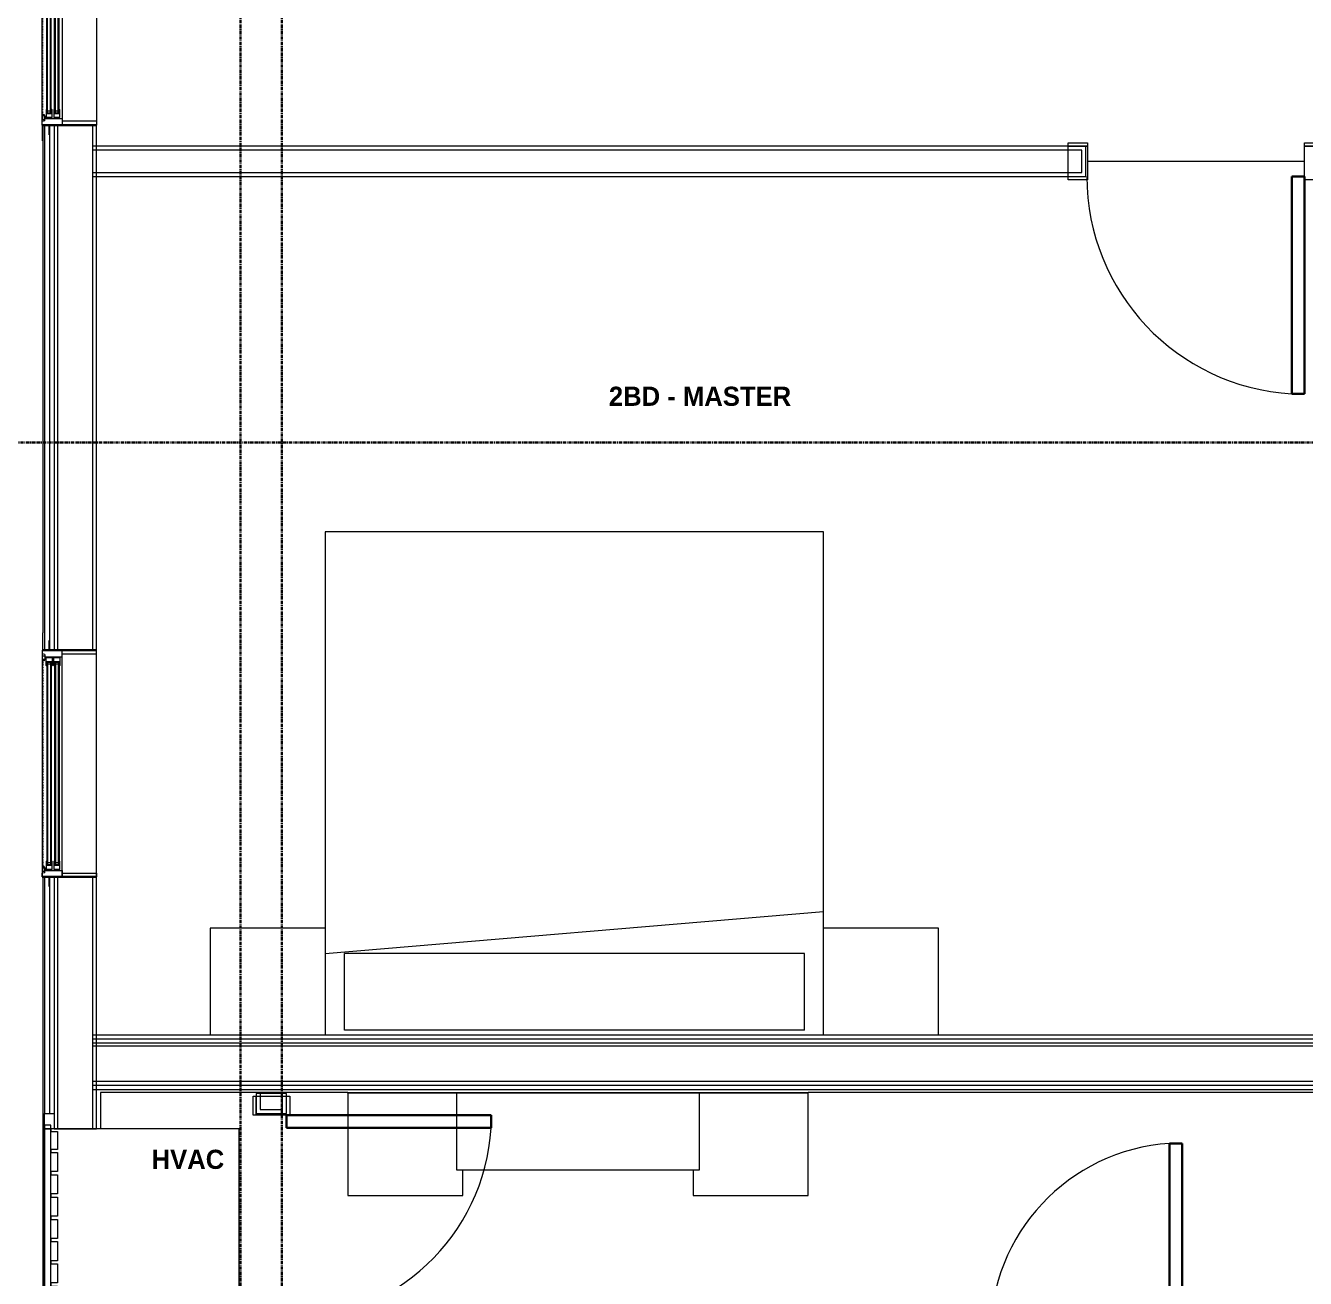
# Model space of a CAD drawing. Header units: inches. Extents: x -4093 to -1777, y 9773 to 12264.
# Drawn here: x -3862.9 to -3662.7, y 11716.4 to 11912.4 of the extents above; entities that cross this region are included whole.
import ezdxf

# ---------------------------------------------------------------- set-up
doc = ezdxf.new("R2010")
doc.units = ezdxf.units.IN
doc.header["$MEASUREMENT"] = 0
doc.linetypes.add('Dash', pattern=[0.25, 0.125, -0.125])
doc.linetypes.add('Grid Line 1_2_', pattern=[0.875, 0.5, -0.125, 0.125, -0.125])
for name, color, linetype, lineweight in [('0-1', 7, 'Continuous', 5), ('0-2', 7, 'Continuous', 9), ('A-AREA-IDEN', 2, 'Continuous', 9), ('A-DETL-GENF', 92, 'Continuous', 18), ('A-DETL-GENF-HDLN', 1, 'Dash', 9), ('A-DOOR-1', 7, 'Continuous', 9), ('A-DOOR-2', 10, 'Continuous', 30), ('A-FLOR-1', 7, 'Continuous', 9), ('A-GENM', 5, 'Continuous', 9), ('A-GLAZ', 151, 'Continuous', 18), ('A-GLAZ-1', 151, 'Continuous', 9), ('A-GLAZ-2', 151, 'Continuous', 30), ('A-WALL', 113, 'Continuous', 18), ('A-WALL-1', 7, 'Continuous', 9), ('A-WALL-2', 250, 'Continuous', 18), ('A-WALL-3', 113, 'Continuous', 9), ('I-FURN-1', 7, 'Continuous', 9), ('I-WALL-1', 7, 'Continuous', 9), ('S-GRID-1', 1, 'Grid Line 1_2_', 30)]:
    doc.layers.add(name, color=color, linetype=linetype, lineweight=lineweight)
doc.styles.add('Century Gothic_B', font='GOTHICB.TTF', dxfattribs={"height": 3})

# ---------------------------------------------------------------- blocks, each defined once
blk = doc.blocks.new('SWING - SINGLE - FLUSH - SWING - FLUSH - 2-10 x 6-8 - PRIVACY-4346068-BACKGROUND - 3RD FLOOR')
at = {"layer": 'A-DOOR-1'}
for p, q in [((-20, 2.37), (-20, 2.87)), ((-20, 2.87), (-17, 2.87)), ((-20, 2.37), (-17, 2.37)), ((-20, -2.88), (-20, 2.37)), ((-17, 2.37), (-20, 2.37)), ((-17, 2.87), (-17, 2.37)), ((-17, 2.37), (-17, -2.88)), ((17, 2.37), (17, 2.87)), ((17, 2.87), (20, 2.87)), ((17, 2.37), (20, 2.37)), ((17, -2.88), (17, 2.37)), ((20, 2.37), (17, 2.37)), ((20, 2.87), (20, 2.37)), ((20, 2.37), (20, -2.88)), ((-17, -2.88), (-20, -2.88)), ((20, -2.88), (17, -2.88))]:
    blk.add_line(p, q, dxfattribs=at)
blk.add_arc((17, -2.38), 34.07, 180, 266.6343, dxfattribs=at)
at = {"layer": 'A-DOOR-2'}
for p, q in [((15, -2.38), (15, -36.38)), ((17, -2.38), (15, -2.38)), ((17, -2.38), (17, -36.38)), ((17, -36.38), (15, -36.38))]:
    blk.add_line(p, q, dxfattribs=at)
blk = doc.blocks.new('Bed-Standard - King 78_ x 80_-V7-BACKGROUND - 3RD FLOOR')
at = {"layer": 'I-FURN-1'}
for p, q in [((-28.31, 36.95), (-28.31, -41.8)), ((-25.31, 36.2), (-25.31, 24.2)), ((-25.31, 36.2), (46.69, 36.2)), ((46.69, 36.2), (46.69, 24.2)), ((49.69, -41.8), (49.69, 36.95)), ((49.69, 24.2), (-28.31, 17.63)), ((-25.31, 24.2), (46.69, 24.2)), ((-28.31, -41.8), (49.69, -41.8))]:
    blk.add_line(p, q, dxfattribs=at)
blk = doc.blocks.new('Entertainment_Center_14771 - Entertainment_Center_14771-1352616-BACKGROUND - 3RD FLOOR')
at = {"layer": 'I-FURN-1'}
for p, q in [((-36, 6.12), (-19, 6.12)), ((-36, 6), (-36, 6.12)), ((-19, 6.12), (19, 6.12)), ((-19, 6), (-19, 6.12)), ((19, 6.12), (36, 6.12)), ((19, 6.12), (19, 6)), ((36, 6), (36, 6.12)), ((-19, 6), (-36, 6)), ((-19, 6), (-36, 6)), ((-36, 6), (-36, -10)), ((19, 6), (-19, 6)), ((19, 6), (-19, 6)), ((-19, 6), (-19, -6)), ((36, 6), (19, 6)), ((19, -6), (19, 6)), ((36, 6), (19, 6)), ((36, -10), (36, 6)), ((-19, -6), (19, -6)), ((-18, -10), (-18, -6)), ((18, -6), (18, -10)), ((-36, -10), (-18, -10)), ((-35.34, -10), (-35.34, -10.03)), ((-34.85, -10.03), (-34.85, -10)), ((-19.66, -10), (-19.66, -10.03)), ((-18.66, -10.03), (-18.66, -10)), ((18, -10), (36, -10)), ((18.66, -10), (18.66, -10.03)), ((19.66, -10.03), (19.66, -10)), ((34.85, -10), (34.85, -10.03)), ((35.34, -10.03), (35.34, -10)), ((-35.34, -10.03), (-34.85, -10.03)), ((-19.66, -10.03), (-18.66, -10.03)), ((18.66, -10.03), (19.66, -10.03)), ((34.85, -10.03), (35.34, -10.03))]:
    blk.add_line(p, q, dxfattribs=at)
blk = doc.blocks.new('Table-Night Stand - 18_ x 18_ x 24_-V19-BACKGROUND - 3RD FLOOR')
at = {"layer": 'I-FURN-1'}
for p, q in [((18.15, 0), (18.15, 16.75)), ((0.15, 0), (18.15, 0))]:
    blk.add_line(p, q, dxfattribs=at)
blk = doc.blocks.new('Table-Night Stand - 18_ x 18_ x 24_-V20-BACKGROUND - 3RD FLOOR')
at = {"layer": 'I-FURN-1'}
for p, q in [((0.15, 16.75), (0.15, 0)), ((0.15, 0), (18.15, 0))]:
    blk.add_line(p, q, dxfattribs=at)
blk = doc.blocks.new('SWING - SINGLE - FLUSH - SWING - FLUSH - 2-6 x 6-8 - PASSAGE-4346080-BACKGROUND - 3RD FLOOR')
at = {"layer": 'A-DOOR-1'}
for p, q in [((-15, 2.875), (-18, 2.875)), ((-18, 2.875), (-18, -2.375)), ((-15, -2.375), (-15, 2.875)), ((18, 2.875), (15, 2.875)), ((15, 2.875), (15, -2.375)), ((18, -2.375), (18, 2.875)), ((-18, -2.375), (-15, -2.375)), ((-15, -2.375), (-18, -2.375)), ((-18, -2.375), (-18, -2.875)), ((-18, -2.875), (-15, -2.875)), ((-15, -2.875), (-15, -2.375)), ((15, -2.375), (18, -2.375)), ((18, -2.375), (15, -2.375)), ((15, -2.375), (15, -2.875)), ((15, -2.875), (18, -2.875)), ((18, -2.875), (18, -2.375))]:
    blk.add_line(p, q, dxfattribs=at)
blk.add_arc((15, 2.375), 30.067, 93.81407, 180, dxfattribs=at)
at = {"layer": 'A-DOOR-2'}
for p, q in [((13, 2.375), (13, 32.375)), ((15, 32.375), (13, 32.375)), ((15, 2.375), (15, 32.375)), ((15, 2.375), (13, 2.375))]:
    blk.add_line(p, q, dxfattribs=at)
blk = doc.blocks.new('SWING - SINGLE - FLUSH - SWING - 32_ x 80_ - WITH ACOUSTICAL SEAL-4346081-BACKGROUND - 3RD FLOOR')
at = {"layer": 'A-DOOR-1'}
for p, q in [((-19, 2.37), (-19, 2.87)), ((-19, 2.87), (-16, 2.87)), ((-19, 2.37), (-16, 2.37)), ((-19, -2.88), (-19, 2.37)), ((-16, 2.37), (-19, 2.37)), ((-16, 2.87), (-16, 2.37)), ((-16, 2.37), (-16, -2.88)), ((16, 2.37), (16, 2.87)), ((16, 2.87), (19, 2.87)), ((16, 2.37), (19, 2.37)), ((16, -2.88), (16, 2.37)), ((19, 2.37), (16, 2.37)), ((19, 2.87), (19, 2.37)), ((19, 2.37), (19, -2.88)), ((-16, -2.88), (-19, -2.88)), ((19, -2.88), (16, -2.88))]:
    blk.add_line(p, q, dxfattribs=at)
blk.add_arc((16, -2.38), 32.07, 180, 266.4241, dxfattribs=at)
at = {"layer": 'A-DOOR-2'}
for p, q in [((14, -2.38), (14, -34.38)), ((16, -2.38), (14, -2.38)), ((16, -2.38), (16, -34.38)), ((16, -34.38), (14, -34.38))]:
    blk.add_line(p, q, dxfattribs=at)
blk = doc.blocks.new('CTR - 1st Phase - Unit Layouts_rvt-1-BACKGROUND - 3RD FLOOR')
at = {"layer": 'A-FLOR-1'}
for p, q in [((-3662.78, 11891.19), (-3696.78, 11891.19)), ((-3812.49, 11745.46), (-3851.23, 11745.46)), ((-3851.23, 11745.46), (-3851.23, 11739.78)), ((-3505.3, 11745.46), (-3740.49, 11745.46))]:
    blk.add_line(p, q, dxfattribs=at)
at = {"layer": 'A-WALL-1'}
for p, q in [((-3697.03, 11893.56), (-3852.47, 11893.56)), ((-3852.47, 11893.56), (-3852.47, 11888.81)), ((-3697.03, 11888.81), (-3697.03, 11893.56)), ((-3852.47, 11888.81), (-3697.03, 11888.81)), ((-3822.1, 11745.28), (-3826.85, 11745.28)), ((-3826.85, 11745.28), (-3826.85, 11742.15)), ((-3822.1, 11742.15), (-3822.1, 11745.28)), ((-3826.85, 11742.15), (-3822.1, 11742.15))]:
    blk.add_line(p, q, dxfattribs=at)
at = {"layer": 'A-WALL-2'}
for p, q in [((-3697.66, 11892.94), (-3852.47, 11892.94)), ((-3697.66, 11891.19), (-3697.66, 11892.94)), ((-3697.66, 11889.44), (-3697.66, 11891.19)), ((-3852.47, 11889.44), (-3697.66, 11889.44)), ((-3826.22, 11745.28), (-3826.22, 11742.78)), ((-3822.72, 11742.78), (-3822.72, 11745.28)), ((-3826.22, 11742.78), (-3824.47, 11742.78)), ((-3824.47, 11742.78), (-3822.72, 11742.78))]:
    blk.add_line(p, q, dxfattribs=at)
at = {"layer": '0-2'}
for name, p in [('SWING - SINGLE - FLUSH - SWING - FLUSH - 2-10 x 6-8 - PRIVACY-4346068-BACKGROUND - 3RD FLOOR', (-3679.78, 11891.19)), ('Entertainment_Center_14771 - Entertainment_Center_14771-1352616-BACKGROUND - 3RD FLOOR', (-3776.49, 11739.34)), ('SWING - SINGLE - FLUSH - SWING - FLUSH - 2-6 x 6-8 - PASSAGE-4346080-BACKGROUND - 3RD FLOOR', (-3696.92, 11705.11))]:
    blk.add_blockref(name, p, dxfattribs=at)
for name, p, rotation in [('Bed-Standard - King 78_ x 80_-V7-BACKGROUND - 3RD FLOOR', (-3766.36, 11791.39), 180), ('Table-Night Stand - 18_ x 18_ x 24_-V19-BACKGROUND - 3RD FLOOR', (-3815.9, 11771.19), 180), ('Table-Night Stand - 18_ x 18_ x 24_-V20-BACKGROUND - 3RD FLOOR', (-3719.9, 11771.19), 180), ('SWING - SINGLE - FLUSH - SWING - 32_ x 80_ - WITH ACOUSTICAL SEAL-4346081-BACKGROUND - 3RD FLOOR', (-3824.47, 11725.9), 90.000000000009)]:
    blk.add_blockref(name, p, dxfattribs=dict(at, rotation=rotation))
blk = doc.blocks.new('CTR - 1st Phase - Common Walls_rvt-1-BACKGROUND - 3RD FLOOR')
at = {"layer": 'A-WALL-2'}
for p, q in [((-3501.67, 11753.81), (-3852.47, 11753.81)), ((-3501.67, 11753.19), (-3852.47, 11753.19)), ((-3501.67, 11752.69), (-3852.47, 11752.69)), ((-3504.67, 11747.19), (-3852.47, 11747.19)), ((-3504.67, 11746.56), (-3852.47, 11746.56))]:
    blk.add_line(p, q, dxfattribs=at)
at = {"layer": 'I-WALL-1'}
for p, q in [((-3501.67, 11754.44), (-3852.47, 11754.44)), ((-3852.47, 11754.44), (-3852.47, 11745.94)), ((-3852.47, 11745.94), (-3505.3, 11745.94))]:
    blk.add_line(p, q, dxfattribs=at)
blk = doc.blocks.new('CTR - 1st Phase - Structure_rvt-1-BACKGROUND - 3RD FLOOR')
at = {"layer": 'S-GRID-1'}
for p, q in [((-3829.32, 9772.61), (-3829.32, 12247.5)), ((-3822.82, 9772.61), (-3822.82, 12247.5)), ((-1777.25, 11847.19), (-4076.95, 11847.19))]:
    blk.add_line(p, q, dxfattribs=at)
blk = doc.blocks.new('Window-Double_Hung-Marvin-Essential - 1-WIDE _TEMP LOWER_ ESDH3066-3454270-BACKGROUND - 3RD FLOOR')
at = {"layer": 'A-DETL-GENF'}
for p, q in [((-17.75, 4.28), (-17.16, 4.28)), ((-17.75, 4.28), (-17.75, 1.19)), ((-17.08, 3.87), (-17.16, 4.28)), ((-16.85, 4.25), (-16.85, 3.87)), ((-16.3, 4.25), (-16.85, 4.25)), ((-16.3, 4.01), (-16.3, 4.25)), ((-16.18, 4.01), (-16.3, 4.01)), ((-16.18, 4.22), (-16.1, 4.22)), ((-16.18, 4.22), (-16.18, 4.01)), ((-16.1, 3.97), (-16.1, 4.22)), ((16.18, 4.22), (16.1, 4.22)), ((16.1, 3.97), (16.1, 4.22)), ((16.18, 4.22), (16.18, 4.01)), ((16.18, 4.01), (16.3, 4.01)), ((16.3, 4.01), (16.3, 4.25)), ((16.3, 4.25), (16.85, 4.25)), ((16.85, 4.25), (16.85, 3.87)), ((17.08, 3.87), (17.16, 4.28)), ((17.75, 4.28), (17.16, 4.28)), ((17.75, 4.28), (17.75, 1.19)), ((-19.25, 3.23), (-19.25, 3.19)), ((-17.75, 3.23), (-19.25, 3.23)), ((-19.25, 3.19), (-17.9, 3.19)), ((-17.9, 3.19), (-17.9, 3.08)), ((-17.9, 3.08), (-17.75, 3.08)), ((-17.08, 3.87), (-16.19, 3.87)), ((-16.38, 3.77), (-16.72, 3.77)), ((-16.72, 3.77), (-16.72, 1.19)), ((-15.34, 3.69), (-16.56, 3.69)), ((-16.56, 2.75), (-16.56, 3.69)), ((-16.56, 2.75), (-15.34, 2.75)), ((-15.34, 2.47), (-16.56, 2.47)), ((-16.56, 1.53), (-16.56, 2.47)), ((-16.38, 3.87), (-16.38, 3.77)), ((-16.19, 3.97), (-16.1, 3.97)), ((-16.19, 3.87), (-16.19, 3.97)), ((-15.94, 2.87), (-15.94, 3.59)), ((-15.94, 3.59), (-15.28, 3.59)), ((-15.28, 2.87), (-15.94, 2.87)), ((-15.94, 1.65), (-15.94, 2.37)), ((-15.94, 2.37), (-15.28, 2.37)), ((15.84, 3.57), (-15.84, 3.57)), ((-15.84, 2.88), (-15.84, 3.57)), ((15.84, 3.45), (-15.84, 3.45)), ((15.84, 3.01), (-15.84, 3.01)), ((15.84, 2.88), (-15.84, 2.88)), ((15.84, 2.35), (-15.84, 2.35)), ((-15.84, 1.66), (-15.84, 2.35)), ((15.84, 2.23), (-15.84, 2.23)), ((-15.54, 3.01), (-15.54, 3.45)), ((-15.54, 1.79), (-15.54, 2.23)), ((-15.34, 3.69), (-15.28, 3.63)), ((-15.34, 2.75), (-15.28, 2.81)), ((-15.34, 2.47), (-15.28, 2.41)), ((-15.28, 3.59), (-15.28, 3.63)), ((-15.28, 2.81), (-15.28, 2.87)), ((-15.28, 2.37), (-15.28, 2.41)), ((15.34, 3.69), (15.28, 3.63)), ((15.28, 3.59), (15.28, 3.63)), ((15.94, 3.59), (15.28, 3.59)), ((15.28, 2.81), (15.28, 2.87)), ((15.28, 2.87), (15.94, 2.87)), ((15.34, 2.75), (15.28, 2.81)), ((15.34, 2.47), (15.28, 2.41)), ((15.28, 2.37), (15.28, 2.41)), ((15.94, 2.37), (15.28, 2.37)), ((15.34, 3.69), (16.56, 3.69)), ((16.56, 2.75), (15.34, 2.75)), ((15.34, 2.47), (16.56, 2.47)), ((15.54, 3.01), (15.54, 3.45)), ((15.54, 1.79), (15.54, 2.23)), ((15.84, 2.88), (15.84, 3.57)), ((15.84, 1.66), (15.84, 2.35)), ((15.94, 2.87), (15.94, 3.59)), ((15.94, 1.65), (15.94, 2.37)), ((16.19, 3.97), (16.1, 3.97)), ((16.19, 3.87), (16.19, 3.97)), ((17.08, 3.87), (16.19, 3.87)), ((16.38, 3.87), (16.38, 3.77)), ((16.38, 3.77), (16.72, 3.77)), ((16.56, 2.75), (16.56, 3.69)), ((16.56, 1.53), (16.56, 2.47)), ((16.72, 3.77), (16.72, 1.19)), ((17.75, 3.23), (19.25, 3.23)), ((17.9, 3.08), (17.75, 3.08)), ((17.9, 3.19), (17.9, 3.08)), ((19.25, 3.19), (17.9, 3.19)), ((19.25, 3.23), (19.25, 3.19)), ((-16.72, 1.19), (-17.75, 1.19)), ((-16.56, 1.53), (-15.34, 1.53)), ((-15.28, 1.65), (-15.94, 1.65)), ((15.84, 1.79), (-15.84, 1.79)), ((15.84, 1.66), (-15.84, 1.66)), ((-15.34, 1.53), (-15.28, 1.59)), ((-15.28, 1.59), (-15.28, 1.65)), ((15.28, 1.59), (15.28, 1.65)), ((15.28, 1.65), (15.94, 1.65)), ((15.34, 1.53), (15.28, 1.59)), ((16.56, 1.53), (15.34, 1.53)), ((16.72, 1.19), (17.75, 1.19))]:
    blk.add_line(p, q, dxfattribs=at)
at = {"layer": 'A-DETL-GENF-HDLN'}
blk.add_line((16.1, 4.22), (-16.5, 4.22), dxfattribs=at)
at = {"layer": 'A-GLAZ'}
for p, q in [((-17.13, 1.16), (-17.13, -4.19)), ((17.12, -4.19), (17.12, 1.16)), ((-17.13, -4.19), (-17.75, -4.19)), ((17.12, -4.19), (17.75, -4.19))]:
    blk.add_line(p, q, dxfattribs=at)
at = {"layer": 'A-GLAZ-1'}
for p, q in [((17.75, 4.28), (-17.75, 4.28)), ((20.46, 4.25), (17.75, 4.25)), ((17.75, 4.19), (20.46, 4.19)), ((20.46, 4.19), (20.46, 4.25)), ((-17.75, 1.19), (17.75, 1.19)), ((-17.75, -4.19), (17.75, -4.19))]:
    blk.add_line(p, q, dxfattribs=at)
at = {"layer": 'A-GLAZ-2'}
for p, q in [((-17.75, 4.28), (-17.75, 1.19)), ((17.75, 1.19), (17.75, 4.28)), ((-17.75, 1.16), (-17.75, -4.19)), ((17.75, -4.19), (17.75, 1.16))]:
    blk.add_line(p, q, dxfattribs=at)
blk = doc.blocks.new('Perforated Panel at Magic-Pak - hvac panel - 3rd floor-2505075-BACKGROUND - 3RD FLOOR')
at = {"layer": 'A-GLAZ-1'}
for p, q in [((19.01, 4.19), (-19.01, 4.19)), ((-19.01, 4.12), (19.01, 4.12))]:
    blk.add_line(p, q, dxfattribs=at)
blk = doc.blocks.new('V-Series_EWC4_SPVU_RFA_2015 - 2ND AND 3RD FLOOR-2226480-BACKGROUND - 3RD FLOOR')
at = {"layer": 'A-GENM'}
for p, q in [((-3859.97, 11740.34), (-3859.97, 11739.78)), ((-3858.97, 11740.34), (-3859.97, 11740.34)), ((-3859.97, 11739.78), (-3859.97, 11711.9)), ((-3858.97, 11739.78), (-3859.97, 11739.78)), ((-3859.97, 11739.78), (-3858.97, 11739.78)), ((-3858.97, 11739.78), (-3858.97, 11740.34)), ((-3858.97, 11711.9), (-3858.97, 11739.78)), ((-3829.54, 11739.78), (-3858.97, 11739.78)), ((-3858.97, 11739.78), (-3858.97, 11739.34)), ((-3858.97, 11739.34), (-3857.97, 11739.34)), ((-3857.97, 11739.34), (-3857.97, 11736.54)), ((-3829.54, 11711.9), (-3829.54, 11739.78)), ((-3857.97, 11736.54), (-3858.97, 11736.54)), ((-3858.97, 11736.54), (-3858.97, 11736.04)), ((-3858.97, 11736.04), (-3857.97, 11736.04)), ((-3857.97, 11736.04), (-3857.97, 11733.06)), ((-3857.97, 11733.06), (-3858.97, 11733.06)), ((-3858.97, 11733.06), (-3858.97, 11732.56)), ((-3858.97, 11732.56), (-3857.97, 11732.56)), ((-3857.97, 11732.56), (-3857.97, 11729.57)), ((-3857.97, 11729.57), (-3858.97, 11729.57)), ((-3858.97, 11729.57), (-3858.97, 11729.07)), ((-3858.97, 11729.07), (-3857.97, 11729.07)), ((-3857.97, 11729.07), (-3857.97, 11726.09)), ((-3857.97, 11726.09), (-3858.97, 11726.09)), ((-3858.97, 11726.09), (-3858.97, 11725.59)), ((-3858.97, 11725.59), (-3857.97, 11725.59)), ((-3857.97, 11725.59), (-3857.97, 11722.61)), ((-3857.97, 11722.61), (-3858.97, 11722.61)), ((-3858.97, 11722.61), (-3858.97, 11722.11)), ((-3858.97, 11722.11), (-3857.97, 11722.11)), ((-3857.97, 11722.11), (-3857.97, 11719.12)), ((-3857.97, 11719.12), (-3858.97, 11719.12)), ((-3858.97, 11719.12), (-3858.97, 11718.62)), ((-3858.97, 11718.62), (-3857.97, 11718.62)), ((-3857.97, 11718.62), (-3857.97, 11715.64)), ((-3857.97, 11715.64), (-3858.97, 11715.64)), ((-3858.97, 11715.64), (-3858.97, 11715.14)), ((-3858.97, 11715.14), (-3857.97, 11715.14)), ((-3857.97, 11715.14), (-3857.97, 11712.34)), ((-3859.97, 11711.9), (-3858.97, 11711.9)), ((-3859.97, 11711.9), (-3859.97, 11711.34)), ((-3858.97, 11711.9), (-3859.97, 11711.9)), ((-3859.97, 11711.34), (-3858.97, 11711.34)), ((-3857.97, 11712.34), (-3858.97, 11712.34)), ((-3858.97, 11712.34), (-3858.97, 11711.9)), ((-3858.97, 11711.34), (-3858.97, 11711.9)), ((-3858.97, 11711.9), (-3829.54, 11711.9))]:
    blk.add_line(p, q, dxfattribs=at)
blk = doc.blocks.new('Window-Double_Hung-Marvin-Essential - 2-WIDE _TEMP ALL LOW_ ESDH3066-3454271-BACKGROUND - 3RD FLOOR')
at = {"layer": 'A-DETL-GENF'}
for p, q in [((-16.72, -1.19), (-17.75, -1.19)), ((-17.75, -4.28), (-17.75, -1.19)), ((-16.72, -3.77), (-16.72, -1.19)), ((-16.56, -1.53), (-15.34, -1.53)), ((-16.56, -1.53), (-16.56, -2.47)), ((-15.28, -1.65), (-15.94, -1.65)), ((-15.94, -1.65), (-15.94, -2.37)), ((15.84, -1.66), (-15.84, -1.66)), ((-15.84, -1.66), (-15.84, -2.35)), ((15.84, -1.79), (-15.84, -1.79)), ((-15.54, -1.79), (-15.54, -2.23)), ((-15.34, -1.53), (-15.28, -1.59)), ((-15.28, -1.59), (-15.28, -1.65)), ((15.34, -1.53), (15.28, -1.59)), ((15.28, -1.59), (15.28, -1.65)), ((15.28, -1.65), (15.94, -1.65)), ((16.56, -1.53), (15.34, -1.53)), ((15.54, -1.79), (15.54, -2.23)), ((15.84, -1.66), (15.84, -2.35)), ((15.94, -1.65), (15.94, -2.37)), ((16.56, -1.53), (16.56, -2.47)), ((16.72, -3.77), (16.72, -1.19)), ((16.72, -1.19), (17.75, -1.19)), ((17.75, -4.28), (17.75, -1.19)), ((-19.25, -3.23), (-19.25, -3.19)), ((-19.25, -3.19), (-17.9, -3.19)), ((-17.75, -3.23), (-19.25, -3.23)), ((-17.9, -3.19), (-17.9, -3.08)), ((-17.9, -3.08), (-17.75, -3.08)), ((-17.08, -3.87), (-17.16, -4.28)), ((-17.08, -3.87), (-16.19, -3.87)), ((-16.85, -4.25), (-16.85, -3.87)), ((-16.38, -3.77), (-16.72, -3.77)), ((-15.34, -2.47), (-16.56, -2.47)), ((-16.56, -2.75), (-15.34, -2.75)), ((-16.56, -2.75), (-16.56, -3.69)), ((-15.34, -3.69), (-16.56, -3.69)), ((-16.38, -3.87), (-16.38, -3.77)), ((-16.19, -3.87), (-16.19, -3.97)), ((-16.19, -3.97), (-16.1, -3.97)), ((-16.1, -3.97), (-16.1, -4.22)), ((-15.94, -2.37), (-15.28, -2.37)), ((-15.28, -2.87), (-15.94, -2.87)), ((-15.94, -2.87), (-15.94, -3.59)), ((-15.94, -3.59), (-15.28, -3.59)), ((15.84, -2.23), (-15.84, -2.23)), ((15.84, -2.35), (-15.84, -2.35)), ((15.84, -2.88), (-15.84, -2.88)), ((-15.84, -2.88), (-15.84, -3.57)), ((15.84, -3.01), (-15.84, -3.01)), ((15.84, -3.45), (-15.84, -3.45)), ((15.84, -3.57), (-15.84, -3.57)), ((-15.54, -3.01), (-15.54, -3.45)), ((-15.34, -2.47), (-15.28, -2.41)), ((-15.34, -2.75), (-15.28, -2.81)), ((-15.34, -3.69), (-15.28, -3.63)), ((-15.28, -2.37), (-15.28, -2.41)), ((-15.28, -2.81), (-15.28, -2.87)), ((-15.28, -3.59), (-15.28, -3.63)), ((15.28, -2.37), (15.28, -2.41)), ((15.94, -2.37), (15.28, -2.37)), ((15.34, -2.47), (15.28, -2.41)), ((15.34, -2.75), (15.28, -2.81)), ((15.28, -2.81), (15.28, -2.87)), ((15.28, -2.87), (15.94, -2.87)), ((15.28, -3.59), (15.28, -3.63)), ((15.94, -3.59), (15.28, -3.59)), ((15.34, -3.69), (15.28, -3.63)), ((15.34, -2.47), (16.56, -2.47)), ((16.56, -2.75), (15.34, -2.75)), ((15.34, -3.69), (16.56, -3.69)), ((15.54, -3.01), (15.54, -3.45)), ((15.84, -2.88), (15.84, -3.57)), ((15.94, -2.87), (15.94, -3.59)), ((16.19, -3.97), (16.1, -3.97)), ((16.1, -3.97), (16.1, -4.22)), ((17.08, -3.87), (16.19, -3.87)), ((16.19, -3.87), (16.19, -3.97)), ((16.38, -3.87), (16.38, -3.77)), ((16.38, -3.77), (16.72, -3.77)), ((16.56, -2.75), (16.56, -3.69)), ((16.85, -4.25), (16.85, -3.87)), ((17.08, -3.87), (17.16, -4.28)), ((17.9, -3.08), (17.75, -3.08)), ((17.75, -3.23), (19.25, -3.23)), ((17.9, -3.19), (17.9, -3.08)), ((19.25, -3.19), (17.9, -3.19)), ((19.25, -3.23), (19.25, -3.19)), ((-17.75, -4.28), (-17.16, -4.28)), ((-16.3, -4.25), (-16.85, -4.25)), ((-16.18, -4.01), (-16.3, -4.01)), ((-16.3, -4.01), (-16.3, -4.25)), ((-16.18, -4.22), (-16.18, -4.01)), ((-16.18, -4.22), (-16.1, -4.22)), ((16.18, -4.22), (16.1, -4.22)), ((16.18, -4.22), (16.18, -4.01)), ((16.18, -4.01), (16.3, -4.01)), ((16.3, -4.01), (16.3, -4.25)), ((16.3, -4.25), (16.85, -4.25)), ((17.75, -4.28), (17.16, -4.28))]:
    blk.add_line(p, q, dxfattribs=at)
at = {"layer": 'A-DETL-GENF-HDLN'}
blk.add_line((16.1, -4.22), (-16.5, -4.22), dxfattribs=at)
at = {"layer": 'A-GLAZ'}
for p, q in [((-17.13, 4.19), (-17.75, 4.19)), ((-17.13, -1.16), (-17.13, 4.19)), ((17.12, 4.19), (17.75, 4.19)), ((17.12, 4.19), (17.12, -1.16))]:
    blk.add_line(p, q, dxfattribs=at)
at = {"layer": 'A-GLAZ-1'}
for p, q in [((-17.75, 4.19), (17.75, 4.19)), ((-17.75, -1.19), (17.75, -1.19)), ((17.75, -4.28), (-17.75, -4.28)), ((17.75, -4.19), (20.21, -4.19)), ((20.21, -4.25), (17.75, -4.25)), ((20.21, -4.19), (20.21, -4.25))]:
    blk.add_line(p, q, dxfattribs=at)
at = {"layer": 'A-GLAZ-2'}
for p, q in [((-17.75, -1.16), (-17.75, 4.19)), ((17.75, 4.19), (17.75, -1.16)), ((-17.75, -4.28), (-17.75, -1.19)), ((17.75, -1.19), (17.75, -4.28))]:
    blk.add_line(p, q, dxfattribs=at)

msp = doc.modelspace()

# ---------------------------------------------------------------- linework, layer by layer
at = {"layer": 'A-WALL'}
for p, q in [((-3859.97, 11896.84), (-3859.97, 11814.68)), ((-3859.22, 11896.84), (-3859.22, 11814.68)), ((-3858.47, 11896.84), (-3858.47, 11814.68)), ((-3857.97, 11896.84), (-3857.97, 11814.68)), ((-3852.47, 11896.84), (-3852.47, 11814.68)), ((-3859.97, 11779.18), (-3859.97, 11742.15)), ((-3859.22, 11779.18), (-3859.22, 11742.15)), ((-3858.47, 11779.18), (-3858.47, 11742.15)), ((-3857.97, 11779.18), (-3857.97, 11739.78)), ((-3852.47, 11779.18), (-3852.47, 11739.78))]:
    msp.add_line(p, q, dxfattribs=at)
at = {"layer": 'A-WALL-3'}
for p, q in [((-3857.19, 11896.84), (-3857.22, 11896.84)), ((-3851.85, 11814.68), (-3851.85, 11896.84)), ((-3860.22, 11894.38), (-3860.22, 11817.39)), ((-3857.22, 11814.68), (-3857.19, 11814.68)), ((-3860.22, 11779.18), (-3860.22, 11740.4)), ((-3857.19, 11779.18), (-3857.22, 11779.18)), ((-3851.85, 11739.78), (-3851.85, 11779.18)), ((-3859.97, 11740.4), (-3859.97, 11742.15)), ((-3859.97, 11742.15), (-3858.47, 11742.15)), ((-3858.47, 11742.15), (-3858.47, 11739.78)), ((-3860.22, 11740.4), (-3859.97, 11740.4)), ((-3858.47, 11739.78), (-3851.85, 11739.78))]:
    msp.add_line(p, q, dxfattribs=at)

# ---------------------------------------------------------------- block references
at = {"layer": '0-1'}
for name in ['CTR - 1st Phase - Structure_rvt-1-BACKGROUND - 3RD FLOOR', 'CTR - 1st Phase - Unit Layouts_rvt-1-BACKGROUND - 3RD FLOOR', 'CTR - 1st Phase - Common Walls_rvt-1-BACKGROUND - 3RD FLOOR']:
    msp.add_blockref(name, (0, 0), dxfattribs=at)
at = {"layer": 'A-GENM'}
msp.add_blockref('V-Series_EWC4_SPVU_RFA_2015 - 2ND AND 3RD FLOOR-2226480-BACKGROUND - 3RD FLOOR', (0, 0), dxfattribs=at)
at = {"layer": 'A-GLAZ-1'}
for name, p, rotation in [('Window-Double_Hung-Marvin-Essential - 2-WIDE _TEMP ALL LOW_ ESDH3066-3454271-BACKGROUND - 3RD FLOOR', (-3856.04, 11914.59), 269.9999999999999), ('Window-Double_Hung-Marvin-Essential - 1-WIDE _TEMP LOWER_ ESDH3066-3454270-BACKGROUND - 3RD FLOOR', (-3856.04, 11796.93), 89.99999999999991), ('Perforated Panel at Magic-Pak - hvac panel - 3rd floor-2505075-BACKGROUND - 3RD FLOOR', (-3856.04, 11721.39), 89.99999999999991)]:
    msp.add_blockref(name, p, dxfattribs=dict(at, rotation=rotation))

# ---------------------------------------------------------------- texts
at = {"layer": 'A-AREA-IDEN', "char_height": 3, "attachment_point": 1, "style": 'Century Gothic_B'}
for s, insert, width in [('2BD - MASTER', (-3771.66, 11855.92), 33.633), ('HVAC', (-3843.22, 11736.49), 15.049)]:
    msp.add_mtext(s, dxfattribs=dict(at, insert=insert, width=width))

doc.saveas('drawing.dxf')
